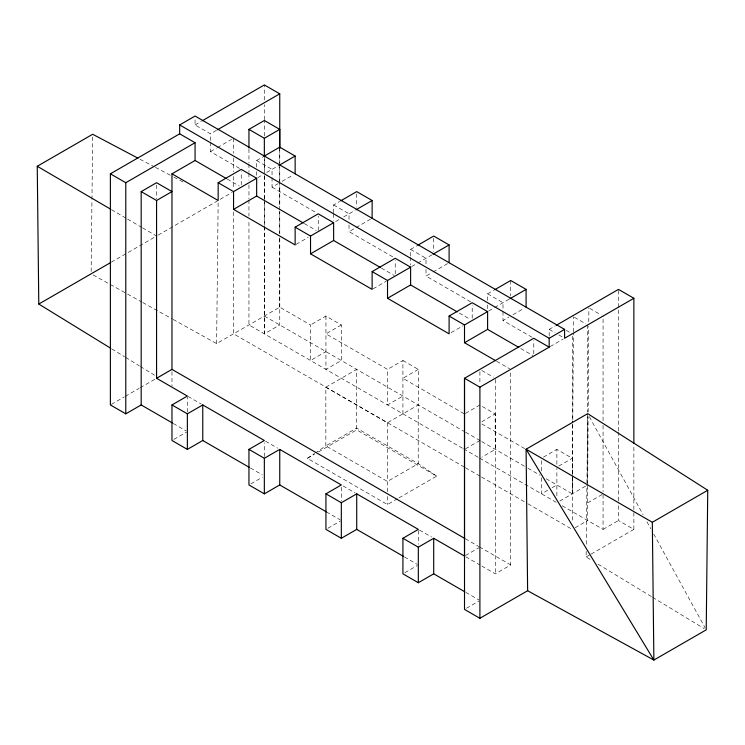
<?xml version="1.0" encoding="UTF-8"?>
<svg xmlns="http://www.w3.org/2000/svg" width="745" height="745" viewBox="0 0 745 745"><rect width="100%" height="100%" fill="white"/><g stroke="black" fill="none" stroke-linecap="round" stroke-linejoin="round"><path stroke-width="0.56" stroke-dasharray="3.73 2.79" d="M187.368 412.115L187.368 397.206M216.488 130.347L210.463 133.83L195.069 124.936L195.069 117.161M239.583 168.417L210.463 151.608L210.463 141.606M210.463 140.498L210.463 133.83M241.25 184.937L241.25 171.601M264.345 456.564L264.345 442.8M279.748 237.841L279.748 324.941L264.345 333.835L264.345 226.629M264.345 225.465L264.345 174.991M264.345 173.827L264.345 156.944L264.345 170.81M264.345 136.037L264.345 120.941M264.345 119.777L264.345 104.682M264.345 100.035L264.345 84.939M279.748 233.194L279.748 211.124M279.748 209.969L279.748 184.415M279.748 183.251L279.748 166.992M279.748 165.837L279.748 149.577M173.11 319.419L216.618 343.613L279.748 307.163L310.535 324.941L310.535 360.506L325.938 351.612M318.236 230.494L318.236 216.05M325.938 316.057L325.938 369.39L341.331 360.506L341.331 324.941L325.938 316.057L310.535 324.941M341.331 324.941L325.938 333.835L387.521 369.39L387.521 404.945L402.915 396.061M395.222 273.834L395.222 260.499M402.915 413.838L402.915 360.506L387.521 369.39M402.915 360.506L418.317 369.39L418.317 404.945L387.437 422.778L325.844 387.214L325.844 445.882L315.684 452.727M472.2 318.273L472.2 304.938M533.793 353.828L533.793 340.502M541.485 477.778L541.485 493.842L548.218 489.949M541.485 470.896L541.485 460.578M549.186 336.051L549.186 329.383L555.211 325.91M556.878 495.844L556.878 468.316M556.878 464.303L556.878 449.393L572.281 458.277L572.281 474.341M546.113 478.728L572.281 493.842L572.281 475.487M562.214 505.808L603.068 529.397L603.068 495.118M603.068 420.711L603.068 316.057M591.102 554.084L633.865 529.397L618.471 520.504L618.471 501.925M618.471 500.761L618.471 432.24M618.471 431.076L618.471 289.386M633.865 529.397L633.865 510.819M633.865 509.654L633.865 444.616M572.281 493.842L572.402 475.319M572.411 474.165L572.775 420.925M572.784 419.761L573.371 332.959M573.38 331.804L573.482 316.755M587.684 483.794L588.14 416.66M588.168 412.032L588.755 326.385M588.783 321.756L588.885 307.862M91.16 271.506L91.942 200.563M91.961 199.399L92.669 135.432M216.618 343.613L218.164 200.498L158.145 235.141M590.105 559.365L586.138 556.953L586.194 551.17M586.268 544.241L586.92 484.148M586.93 482.993L587.675 413.652M397.485 498.75L387.437 504.551L307.368 458.333L314.762 453.351M465.457 413.428L479.761 405.029L495.155 413.913L495.295 449.393L481.819 457.169M481.81 421.763L495.155 413.913M195.069 124.936L201.085 121.463M210.463 151.608L216.488 148.125M217.493 147.547L231.546 139.427M256.653 167.159L256.653 160.492L262.678 157.018M111.275 262.203L157.148 235.718M220.166 199.334L232.217 192.378M257.658 177.692L262.678 174.796M266.691 172.477L278.742 165.52M256.653 160.492L272.046 169.385L272.046 187.163L278.071 183.68M282.085 181.361L293.13 174.991M333.63 212.716L333.63 204.94L339.655 201.457M296.147 244.36L308.197 237.404M335.641 221.563L339.655 219.235M343.678 216.916L355.058 210.351M392.736 256.839L349.033 231.611L355.058 228.128M356.054 227.551L371.122 218.853M111.377 404.377L124.303 396.908M125.3 396.34L139.222 388.294M140.218 387.726L155.128 379.112M410.616 256.056L410.616 249.389L416.641 245.906M373.133 288.809L386.18 281.265M411.622 266.58L416.641 263.683M417.647 263.106L432.035 254.799M470.71 301.855L426.01 276.05L432.035 272.577M433.041 271.99L448.099 263.302M173.892 439.392L186.399 432.175M325.844 387.214L356.641 369.436L356.641 429.884L436.7 476.111L398.491 498.172M487.603 300.496L487.603 293.828L493.618 290.354M451.116 332.67L463.167 325.714M488.599 311.028L493.628 308.132M494.624 307.555L509.692 298.857M418.317 369.39L402.915 378.283L464.508 413.997M532.116 337.308L502.996 320.499L509.021 317.016M513.035 314.697L524.08 308.328M250.879 483.84L262.426 477.173M307.368 458.333L314.409 454.264M318.432 451.945L356.641 429.884M550.192 346.583L563.239 339.049M327.856 528.279L340.372 521.062M465.467 448.835L479.901 440.5M543.412 457.169L556.878 449.393M558.806 466.063L572.281 458.277M404.842 572.728L417.349 565.511M552.073 487.724L556.878 484.948M465.467 555.509L478.942 547.724M559.765 501.059L585.747 486.057M587.675 502.866L603.068 493.972M481.829 566.06L495.295 573.836L510.697 564.952L510.697 371.699M575.168 527.73L587.675 520.504L587.675 484.259M466.426 608.283L478.942 601.066M603.068 529.397L618.471 520.504M586.138 556.953L590.115 554.653M139.995 159.244L154.392 166.843M155.416 167.383L172.905 176.612M173.93 177.152L183.186 182.041M93.162 274.961L126.557 293.53M127.572 294.089L141.736 301.967M142.751 302.535L172.095 318.851M481.885 424.017L524.601 448.537M589.826 308.411L601.178 314.967M574.432 317.305L585.784 323.851M566.256 330.352L572.281 333.835M333.63 204.94L349.033 213.824L349.033 220.492M410.616 249.389L426.01 258.273L426.01 264.941M487.603 293.828L502.996 302.721L502.996 310.497M549.186 329.383L554.96 332.717M558.806 334.943L563.62 337.718M272.046 187.163L316.746 212.968M227.197 179.042L239.247 185.999M304.333 223.575L316.253 230.456M381.31 268.023L394.226 275.482M459.293 313.04L470.216 319.354M520.736 348.52L532.787 355.477M496.636 361.269L509.692 368.812M481.829 370.498L493.376 377.166M264.345 316.057L464.601 431.672M465.606 432.249L480.702 440.966M481.708 441.552L526.994 467.692M528 468.27L540.078 475.245M462.589 448.285L248.951 324.941L248.951 220.799M463.595 448.872L478.69 457.588M479.696 458.166L556.18 502.316M464.414 467.115L233.558 333.835L233.558 211.17M465.42 467.702L480.544 476.428M481.549 477.014L526.911 503.201M527.926 503.788L572.281 529.397M465.327 538.756L478.895 546.588M479.445 546.904L510.697 564.952M188.075 396.461L201.15 404.013M265.555 441.198L277.634 448.173M343.045 485.936L355.114 492.911M419.519 530.095L431.597 537.061M465.811 556.813L479.901 564.952M173.306 423.495L186.362 431.038M250.441 468.037L262.361 474.919M326.431 511.899L340.335 519.936M404.405 556.925L417.321 564.375M465.839 592.387L478.895 599.93M111.452 209.662L126.492 218.462M127.497 219.049L141.531 227.253M142.537 227.84L156.571 236.053M598.039 564.179L651.642 596.708M652.629 597.313L704.239 628.64M111.769 348.902L124.583 356.781M125.57 357.386L139.38 365.879M140.358 366.484L155.156 375.573M436.7 476.111L418.224 463.669L356.641 428.105L325.844 445.882L387.437 481.447L418.224 463.669L418.224 405.001M589.351 416.706L643.037 514.609M646.949 521.742L650.869 528.885M653.663 533.979L705.105 627.802M603.068 425.367L603.068 491.653M587.675 324.941L587.675 412.162M587.675 416.809L587.675 483.095M572.281 336.144L572.281 422.937M572.281 424.091L572.281 476.167M572.281 477.321L572.281 521.295M510.697 280.493L510.697 296.054M502.996 311.606L502.996 320.499M495.295 379.438L495.295 573.836M487.603 304.938L487.603 309.389M479.901 371.708L479.901 384.495M433.711 238.27L433.711 251.605M426.01 269.383L426.01 276.05M418.317 530.542L418.317 544.306M410.616 257.165L410.616 264.941M387.437 422.778L387.437 491.84M387.437 496.468L387.437 504.551M356.725 193.83L356.725 207.166M349.033 224.943L349.033 231.611M341.331 487.239L341.331 501.003M333.63 213.824L333.63 220.492M279.748 147.156L279.748 163.081M279.748 164.245L279.748 180.513M279.748 181.668L279.748 207.231M279.748 211.887L279.748 233.958M279.748 238.605L279.748 307.163M264.345 175.457L264.345 198.692M264.345 199.856L264.345 225.418M264.345 226.582L264.345 333.835M256.653 171.601L256.653 176.053M248.951 149.056L248.951 162.941M248.951 164.096L248.951 172.197M248.951 173.352L248.951 180.299M248.951 184.928L248.951 198.813M248.951 199.967L248.951 216.171M233.558 138.272L233.558 153.312M233.558 157.94L233.558 171.825M233.558 176.463L233.558 189.183M171.974 371.615L171.974 386.059M156.571 185.03L156.571 198.915"/><path stroke-width="1.12" d="M633.865 443.452L633.865 298.279L564.58 338.277L564.58 329.383L195.069 116.052L179.666 124.936L179.666 133.83L110.381 173.827L110.381 404.945L125.784 413.838L141.178 404.945L172.3 422.918M125.784 413.838L125.784 182.721L110.381 173.827M141.178 404.945L141.178 191.605L156.571 182.721L171.974 191.605L156.571 200.498L141.178 191.605M156.571 200.498L156.571 378.283L187.368 396.061L171.974 404.945L171.974 440.5L187.368 449.393L202.761 440.509L249.445 467.46M187.368 449.393L187.368 413.829L202.761 404.945L264.345 440.5L248.951 449.393L248.951 484.948L264.345 493.842L279.748 484.948L279.748 449.393L264.345 458.277L248.951 449.393M226.191 178.465L195.069 160.492L195.069 142.714L179.666 133.83M256.653 178.269L233.558 191.605L233.558 209.382L256.653 196.047L256.653 178.269L241.25 169.385L218.164 182.721L218.164 200.498L171.974 173.827L171.974 369.39L464.805 538.458M279.748 148.413L279.748 93.823L264.345 84.939L202.091 120.876M333.63 222.718L310.535 236.053L310.535 253.831L333.63 240.495L333.63 222.718L318.236 213.824L295.141 227.16L295.141 244.937L233.558 209.382M410.616 267.166L387.521 280.493L387.521 298.279L410.616 284.944L410.616 267.166L395.222 258.273L372.128 271.608L372.128 289.386L310.535 253.831M487.603 311.606L464.508 324.941L464.508 342.719L487.603 329.383L487.603 311.606L472.2 302.721L449.105 316.057L449.105 333.835L387.521 298.279M179.666 124.936L549.186 338.277L549.186 347.161L533.793 338.277L464.508 378.274L464.508 609.401L479.901 618.285L479.901 387.167L464.508 378.274L464.508 556.059L433.711 538.281L418.317 547.175L402.915 538.281L402.915 573.836L418.317 582.73L433.711 573.836L464.843 591.809M527.628 590.729L526.091 449.207L587.675 413.652L707.75 490.266L706.223 629.842L653.877 660.061L527.628 590.729L479.901 618.285M110.781 348.297L38.787 304.053L37.25 166.275L92.678 134.268L137.937 158.154M125.784 182.721L195.069 142.714M217.493 129.77L279.748 93.823M171.974 173.827L195.069 160.492M248.951 147.901L248.951 129.379L264.345 120.494L279.748 129.379L279.748 147.976M248.951 129.379L264.345 138.272L279.748 129.379M263.683 156.431L279.748 147.156L295.141 156.05L295.141 173.827M38.787 304.053L110.269 262.789M280.083 164.747L295.141 156.05M340.661 200.88L356.725 191.605L372.128 200.498L372.128 218.276M356.054 209.773L372.128 200.498M156.571 378.283L171.974 369.39M417.647 245.328L433.711 236.053L449.105 244.937L449.105 262.715M433.041 254.213L449.105 244.937M494.624 289.777L510.697 280.493L526.091 289.386L526.091 307.163M510.027 298.661L526.091 289.386M556.217 325.332L618.471 289.386L633.865 298.279M549.186 338.277L564.58 329.383M479.901 387.167L549.186 347.161M403.418 556.347L356.725 529.397L341.331 538.281L325.938 529.397L325.938 493.842L341.331 484.948L279.748 449.393M325.938 493.842L341.331 502.726L356.725 493.842L418.317 529.397L402.915 538.281M652.322 522.273L653.877 660.061L526.091 449.207L652.322 522.273L707.75 490.266M256.653 196.047L303.336 223.006M333.63 240.495L380.322 267.446M410.616 284.944L457.3 311.894M487.603 329.383L518.725 347.356M218.164 182.721L233.558 191.605M295.141 227.16L310.535 236.053M372.128 271.608L387.521 280.493M449.105 316.057L464.508 324.941M464.508 342.719L495.63 360.692M171.974 404.945L187.368 413.829M279.748 484.948L326.431 511.899M37.25 166.275L110.446 209.075M433.711 538.281L433.711 573.836M418.317 547.175L418.317 582.73M356.725 493.842L356.725 529.397M341.331 502.726L341.331 538.281M264.345 138.272L264.345 155.705M264.345 458.277L264.345 493.842M202.761 404.945L202.761 440.509"/></g></svg>
